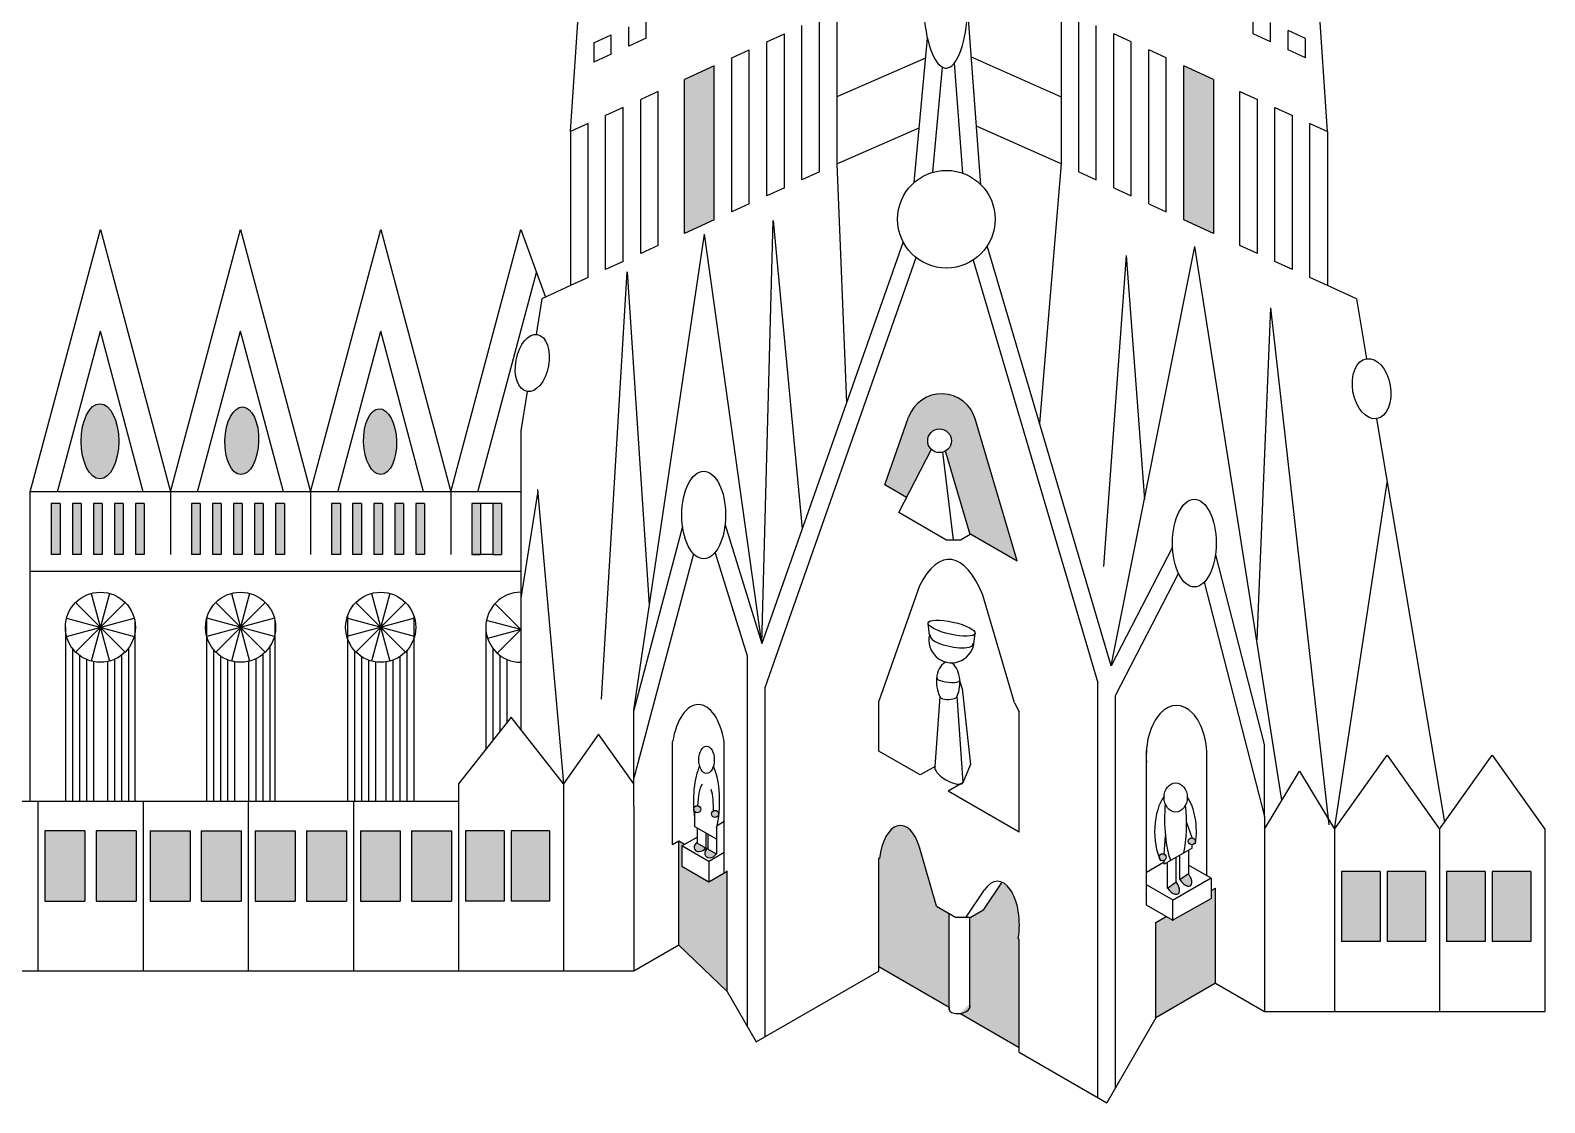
# Model space of a CAD drawing. Extents: x -1 to 7.6, y 0.2 to 12.3.
# Drawn here: x -1.04 to 7.6, y 0.25 to 6.37 of the extents above; entities that cross this region are included whole.
import ezdxf

# ---------------------------------------------------------------- set-up
doc = ezdxf.new("R2010")
doc.units = 0
doc.header["$MEASUREMENT"] = 0
doc.layers.get('0').update_dxf_attribs({"linetype": 'CONTINUOUS'})

# ---------------------------------------------------------------- blocks, each defined once
blk = doc.blocks.new('A$C16412BBF')
blk.add_ellipse((0.0347, 0.0308), major_axis=(-0.0317, -0.0183), ratio=0.788341, start_param=4.804833, end_param=8.478253)

msp = doc.modelspace()

# ---------------------------------------------------------------- hatches: boundary and pattern name
for points in [[(2.86, 6.1661), (2.69, 6.0884), (2.69, 5.2088), (2.86, 5.2865)], [(5.71, 6.0884), (5.54, 6.1661), (5.54, 5.2865), (5.71, 5.2088)], [(4.3499, 4.1507, 0.727788), (3.9694, 4.1604), (3.8345, 3.7764), (3.9582, 3.705), (4.0991, 3.9775, -0.204375), (4.0783, 4.0263, -1), (4.2135, 4.0263, -0.267532), (4.1798, 3.9678), (4.319, 3.4967), (4.5892, 3.3407)], [(-0.732, 1.8011), (-0.96, 1.8011), (-0.96, 1.3994), (-0.732, 1.3994)], [(-0.44, 1.8011), (-0.668, 1.8011), (-0.668, 1.3994), (-0.44, 1.3994)], [(-0.132, 1.8011), (-0.36, 1.8011), (-0.36, 1.3994), (-0.132, 1.3994)], [(0.16, 1.8011), (-0.068, 1.8011), (-0.068, 1.3994), (0.16, 1.3994)], [(2.9333, 1.5701), (2.8291, 1.5099), (2.6742, 1.5994), (2.6742, 1.7148), (2.6897, 1.7238), (2.6584, 1.7433), (2.6584, 1.1492), (2.9333, 0.8846)], [(5.72, 1.4734), (5.6958, 1.4594), (5.6958, 1.4148), (5.4758, 1.2911), (5.44, 1.3118), (5.38, 1.2771), (5.38, 0.7344), (5.72, 0.9307)]]:
    msp.add_hatch(color=256).paths.add_polyline_path(points)
h = msp.add_hatch(color=256)
edge = h.paths.add_edge_path()
edge.add_ellipse((-0.6464, 4.0235), major_axis=(0, -0.2144), ratio=0.5, start_angle=0, end_angle=360)
h = msp.add_hatch(color=256)
edge = h.paths.add_edge_path()
edge.add_ellipse((0.163, 4.0265), major_axis=(-0.0052, -0.1929), ratio=0.5, start_angle=0, end_angle=360)
edge = h.paths.add_edge_path()
edge.add_ellipse((0.9526, 4.0213), major_axis=(0.0052, -0.1877), ratio=0.5, start_angle=0, end_angle=360)
h = msp.add_hatch(color=251)
h.paths.add_polyline_path([(-0.8739, 3.6674), (-0.9239, 3.6674), (-0.9239, 3.377), (-0.8739, 3.377)])
h.paths.add_polyline_path([(-0.7539, 3.6674), (-0.8039, 3.6674), (-0.8039, 3.377), (-0.7539, 3.377)])
h.paths.add_polyline_path([(-0.6339, 3.6674), (-0.6839, 3.6674), (-0.6839, 3.377), (-0.6339, 3.377)])
h.paths.add_polyline_path([(-0.5139, 3.6674), (-0.5639, 3.6674), (-0.5639, 3.377), (-0.5139, 3.377)])
h.paths.add_polyline_path([(-0.3939, 3.6674), (-0.4439, 3.6674), (-0.4439, 3.377), (-0.3939, 3.377)])
h = msp.add_hatch(color=251)
h.paths.add_polyline_path([(-0.0739, 3.6674), (-0.1239, 3.6674), (-0.1239, 3.377), (-0.0739, 3.377)])
h.paths.add_polyline_path([(0.0461, 3.6674), (-0.0039, 3.6674), (-0.0039, 3.377), (0.0461, 3.377)])
h.paths.add_polyline_path([(0.1661, 3.6674), (0.1161, 3.6674), (0.1161, 3.377), (0.1661, 3.377)])
h.paths.add_polyline_path([(0.2861, 3.6674), (0.2361, 3.6674), (0.2361, 3.377), (0.2861, 3.377)])
h.paths.add_polyline_path([(0.4061, 3.6674), (0.3561, 3.6674), (0.3561, 3.377), (0.4061, 3.377)])
h = msp.add_hatch(color=251)
h.paths.add_polyline_path([(0.7261, 3.6674), (0.6761, 3.6674), (0.6761, 3.377), (0.7261, 3.377)])
h.paths.add_polyline_path([(0.8461, 3.6674), (0.7961, 3.6674), (0.7961, 3.377), (0.8461, 3.377)])
h.paths.add_polyline_path([(0.9661, 3.6674), (0.9161, 3.6674), (0.9161, 3.377), (0.9661, 3.377)])
h.paths.add_polyline_path([(1.0861, 3.6674), (1.0361, 3.6674), (1.0361, 3.377), (1.0861, 3.377)])
h.paths.add_polyline_path([(1.2061, 3.6674), (1.1561, 3.6674), (1.1561, 3.377), (1.2061, 3.377)])
h = msp.add_hatch(color=251)
h.paths.add_polyline_path([(1.5261, 3.6674), (1.4761, 3.6674), (1.4761, 3.377), (1.5261, 3.377)])
h.paths.add_polyline_path([(1.6461, 3.6674), (1.5961, 3.6674), (1.5961, 3.377), (1.6461, 3.377)])
h = msp.add_hatch(color=256)
h.paths.add_polyline_path([(2.885, 1.8975, 1), (2.845, 1.8975, 1)])
h.paths.add_polyline_path([(2.7827, 1.9241, 1), (2.7427, 1.9241, 1)])
edge = h.paths.add_edge_path()
edge.add_line((2.7617, 1.7312), (2.7617, 1.7353))
edge.add_ellipse((2.7802, 1.7129), major_axis=(-0.0317, -0.0183), ratio=0.788341, start_angle=277.52325, end_angle=485.35617)
edge.add_line((2.8103, 1.7031), (2.7617, 1.7312))
edge = h.paths.add_edge_path()
edge.add_line((2.823, 1.6958), (2.823, 1.7011))
edge.add_ellipse((2.8403, 1.6779), major_axis=(-0.0317, -0.0183), ratio=0.788341, start_angle=275.29668, end_angle=485.7681)
edge.add_line((2.8705, 1.6684), (2.823, 1.6958))
h = msp.add_hatch(color=256)
edge = h.paths.add_edge_path()
edge.add_ellipse((3.9234, 1.5811), major_axis=(0, 0.25), ratio=0.5, start_angle=300.23924, end_angle=435.69558)
edge.add_line((3.8023, 1.6428), (3.8, 1.6442))
edge.add_line((3.8, 1.6442), (3.8, 1.025))
edge.add_line((3.8, 1.025), (4.201, 0.7935))
edge.add_line((4.201, 0.7935), (4.201, 1.3296))
edge.add_line((4.201, 1.3296), (4.1294, 1.371))
edge.add_line((4.1294, 1.371), (4.0314, 1.707))
h = msp.add_hatch(color=256)
h.paths.add_polyline_path([(0.468, 1.8011), (0.24, 1.8011), (0.24, 1.3994), (0.468, 1.3994)])
h.paths.add_polyline_path([(0.76, 1.8011), (0.532, 1.8011), (0.532, 1.3994), (0.76, 1.3994)])
h = msp.add_hatch(color=256)
h.paths.add_polyline_path([(1.36, 1.8011), (1.132, 1.8011), (1.132, 1.3994), (1.36, 1.3994)])
h.paths.add_polyline_path([(1.068, 1.8011), (0.84, 1.8011), (0.84, 1.3994), (1.068, 1.3994)])
h = msp.add_hatch(color=256)
h.paths.add_polyline_path([(1.66, 1.8), (1.44, 1.8), (1.44, 1.4), (1.66, 1.4)])
h.paths.add_polyline_path([(1.92, 1.8), (1.7, 1.8), (1.7, 1.4), (1.92, 1.4)])
h = msp.add_hatch(color=256)
h.paths.add_polyline_path([(5.5658, 1.7412, 1), (5.6058, 1.7412, 1)])
edge = h.paths.add_edge_path()
edge.add_arc((5.4188, 1.6502), 0.02, 180, 184.20436)
edge.add_ellipse((5.4925, 1.7964), major_axis=(0, 0.2385), ratio=0.5, start_angle=488.26569, end_angle=491.96841)
edge.add_arc((5.4188, 1.6502), 0.02, 221.48638, 360)
edge.add_arc((5.4188, 1.6502), 0.02, 0, 180)
edge = h.paths.add_edge_path()
edge.add_ellipse((5.5415, 1.5398), major_axis=(-0.0366, 0.0525), ratio=0.476357, start_angle=90, end_angle=270)
edge.add_line((5.5665, 1.5572), (5.5165, 1.5223))
edge = h.paths.add_edge_path()
edge.add_ellipse((5.4723, 1.4915), major_axis=(-0.0351, 0.0502), ratio=0.497885, start_angle=90, end_angle=270)
edge.add_line((5.4973, 1.5089), (5.4473, 1.474))
h = msp.add_hatch(color=256)
h.paths.add_polyline_path([(6.66, 1.5691), (6.44, 1.5691), (6.44, 1.1691), (6.66, 1.1691)])
h.paths.add_polyline_path([(6.92, 1.5691), (6.7, 1.5691), (6.7, 1.1691), (6.92, 1.1691)])
h.paths.add_polyline_path([(7.26, 1.5691), (7.04, 1.5691), (7.04, 1.1691), (7.26, 1.1691)])
h.paths.add_polyline_path([(7.52, 1.5691), (7.3, 1.5691), (7.3, 1.1691), (7.52, 1.1691)])
h = msp.add_hatch(color=256)
edge = h.paths.add_edge_path()
edge.add_line((4.6, 1.1823), (4.5953, 1.185))
edge.add_ellipse((4.4766, 1.2629), major_axis=(0, 0.25), ratio=0.5, start_angle=251.83605, end_angle=347.50185)
edge.add_line((4.5036, 1.507), (4.3991, 1.352))
edge.add_line((4.3991, 1.352), (4.324, 1.3086))
edge.add_line((4.324, 1.3086), (4.3187, 1.3086))
edge.add_line((4.3187, 1.3086), (4.3187, 0.8078))
edge.add_ellipse((4.2603, 0.7926), major_axis=(0.06, 0.01), ratio=0.562346, start_angle=340.28357, end_angle=369.0077, ccw=False)
edge.add_ellipse((4.2603, 0.7926), major_axis=(0.06, 0.01), ratio=0.562346, start_angle=266.17777, end_angle=340.28357, ccw=False)
edge.add_line((4.2619, 0.7583), (4.6, 0.5631))
edge.add_line((4.6, 0.5631), (4.6, 1.1823))

# ---------------------------------------------------------------- linework, layer by layer
for p, q in [((2.04, 5.7912), (2.218, 8.5131)), ((6.36, 5.7912), (6.1767, 8.5238)), ((3.56, 7.036), (3.56, 5.6065)), ((4.84, 7.036), (4.84, 5.6065)), ((2.4717, 6.324), (2.4717, 6.4339)), ((3.46, 5.5608), (3.46, 6.4405)), ((4.3819, 5.4873), (4.3074, 6.4822)), ((4.94, 5.5608), (4.94, 6.4405)), ((5.9355, 6.3484), (5.9355, 6.4583)), ((6.0355, 6.3026), (6.0355, 6.4126)), ((2.1717, 6.2967), (2.2717, 6.3425)), ((2.2717, 6.2325), (2.2717, 6.3425)), ((2.3717, 6.2782), (2.3717, 6.3882)), ((2.4717, 6.324), (2.3717, 6.2782)), ((3.16, 6.3033), (3.26, 6.349)), ((3.26, 5.4694), (3.26, 6.349)), ((3.36, 5.5151), (3.36, 6.3948)), ((4.0008, 5.4998), (4.0763, 6.3237)), ((5.04, 5.5151), (5.04, 6.3948)), ((5.14, 5.4694), (5.14, 6.349)), ((5.24, 6.3033), (5.14, 6.349)), ((6.0355, 6.3026), (5.9355, 6.3484)), ((6.1355, 6.2569), (6.1355, 6.3669)), ((6.2355, 6.3212), (6.1355, 6.3669)), ((6.2355, 6.2112), (6.2355, 6.3212)), ((2.1717, 6.2967), (2.1717, 6.1868)), ((2.2717, 6.2325), (2.1717, 6.1868)), ((2.96, 6.2119), (3.06, 6.2576)), ((3.06, 5.3779), (3.06, 6.2576)), ((3.16, 5.4237), (3.16, 6.3033)), ((5.24, 5.4237), (5.24, 6.3033)), ((5.34, 5.3779), (5.34, 6.2576)), ((5.44, 6.2119), (5.34, 6.2576)), ((6.2355, 6.2112), (6.1355, 6.2569)), ((2.86, 6.1661), (2.69, 6.0884)), ((2.86, 5.2865), (2.86, 6.1661)), ((2.96, 5.3322), (2.96, 6.2119)), ((4.0659, 6.2101), (3.56, 5.9886)), ((4.1615, 6.1578), (4.1065, 5.5579)), ((4.2297, 6.1806), (4.2767, 5.5534)), ((4.3273, 6.217), (4.84, 5.9895)), ((5.44, 5.3322), (5.44, 6.2119)), ((5.71, 6.0884), (5.54, 6.1661)), ((5.54, 5.2865), (5.54, 6.1661)), ((2.69, 5.2088), (2.69, 6.0884)), ((5.71, 6.0884), (5.71, 5.2088)), ((2.54, 6.0198), (2.44, 5.9741)), ((2.44, 5.0945), (2.44, 5.9741)), ((2.54, 5.1402), (2.54, 6.0198)), ((5.86, 5.1402), (5.86, 6.0198)), ((5.86, 6.0198), (5.96, 5.9741)), ((5.96, 5.0945), (5.96, 5.9741)), ((2.34, 5.9284), (2.24, 5.8827)), ((2.24, 5.003), (2.24, 5.8827)), ((2.34, 5.0487), (2.34, 5.9284)), ((6.06, 5.0487), (6.06, 5.9284)), ((6.06, 5.9284), (6.16, 5.8827)), ((6.16, 5.003), (6.16, 5.8827)), ((2.14, 5.8369), (2.04, 5.7912)), ((2.14, 4.9573), (2.14, 5.8369)), ((3.56, 5.6065), (4.0294, 5.812)), ((4.84, 5.6065), (4.3569, 5.821)), ((6.26, 4.9573), (6.26, 5.8369)), ((6.26, 5.8369), (6.36, 5.7912)), ((2.04, 5.7912), (2.04, 4.9116)), ((6.36, 5.7912), (6.36, 4.9116)), ((3.46, 5.5608), (3.36, 5.5151)), ((3.56, 5.6065), (3.615, 4.2439)), ((4.84, 5.6065), (4.7168, 4.1267)), ((4.94, 5.5608), (5.04, 5.5151)), ((3.26, 5.4694), (3.16, 5.4237)), ((5.14, 5.4694), (5.24, 5.4237)), ((3.06, 5.3779), (2.96, 5.3322)), ((5.34, 5.3779), (5.44, 5.3322)), ((2.86, 5.2865), (2.69, 5.2088)), ((3.1323, 2.8698), (3.196, 5.2834)), ((3.196, 5.2834), (3.3619, 3.5235)), ((5.71, 5.2088), (5.54, 5.2865)), ((2.4, 2.489), (2.8037, 5.2052)), ((3.1323, 2.8698), (2.8037, 5.2052)), ((2.54, 5.1402), (2.44, 5.0945)), ((3.9374, 5.1614), (3.1323, 2.8698)), ((5.1255, 2.743), (4.4182, 5.1378)), ((5.1255, 2.743), (5.6031, 5.134)), ((6.1, 1.9757), (5.6031, 5.134)), ((5.96, 5.0945), (5.86, 5.1402)), ((2.34, 5.0487), (2.24, 5.003)), ((2.44, 5.0945), (2.44, 5.0945)), ((3.15, 2.6186), (4.0118, 5.0714)), ((4.3377, 5.0571), (5.05, 2.6456)), ((5.2103, 5.0827), (5.0816, 3.308)), ((5.2103, 5.0827), (5.3148, 3.6906)), ((6.16, 5.003), (6.06, 5.0487)), ((2.14, 4.9573), (2.04, 4.9116)), ((2.2166, 2.5512), (2.362, 4.9904)), ((2.362, 4.9904), (2.4892, 3.0891)), ((6.36, 4.9116), (6.26, 4.9573)), ((2.04, 4.9116), (1.8762, 4.8367)), ((6.5248, 4.8362), (6.36, 4.9116)), ((1.8762, 4.8367), (1.8438, 4.6334)), ((6.0347, 4.7838), (5.9561, 2.8905)), ((6.0347, 4.7838), (6.3676, 1.8353)), ((6.5248, 4.8362), (6.5824, 4.4942)), ((1.7919, 4.3075), (1.7561, 4.0824)), ((3.8336, 3.7739), (3.9694, 4.1604)), ((4.5892, 3.3407), (4.3499, 4.1507)), ((6.64, 4.1523), (7.0278, 1.8495)), ((1.7561, 4.0824), (1.7561, 2.3788)), ((3.9126, 3.617), (4.0991, 3.9775)), ((4.1623, 3.9607), (4.2227, 3.4612)), ((4.3206, 3.491), (4.1798, 3.9678)), ((1.8531, 3.7379), (1.7561, 3.1286)), ((2.0008, 2.07), (1.8522, 3.7479)), ((3.8345, 3.7764), (3.9582, 3.705)), ((6.4, 1.8105), (6.7013, 3.7885)), ((2.9219, 3.5471), (3.1323, 2.8698)), ((4.1824, 3.4612), (3.9126, 3.617)), ((2.6793, 3.5376), (2.4, 2.489)), ((4.1824, 3.4612), (4.269, 3.4612)), ((4.3206, 3.491), (4.269, 3.4612)), ((4.319, 3.4967), (4.5892, 3.3407)), ((2.7412, 3.3817), (2.4, 2.1005)), ((3.05, 2.7975), (2.866, 3.39)), ((5.4755, 3.4192), (5.1255, 2.743)), ((5.7204, 3.3751), (6, 2.285)), ((5.15, 2.5729), (5.5101, 3.2685)), ((5.657, 3.2197), (6, 1.8825)), ((4.0311, 3.198), (3.8, 2.5403)), ((4.5745, 2.5313), (4.3934, 3.1444)), ((4.0883, 2.9188), (4.0805, 2.9836)), ((4.0883, 2.9188), (4.0941, 2.9176)), ((4.3366, 2.8662), (4.3417, 2.8651)), ((4.3417, 2.8651), (4.349, 2.9279)), ((3.05, 0.6825), (3.05, 2.7975)), ((3.15, 0.6247), (3.15, 2.6186)), ((4.2755, 2.6121), (4.2617, 2.6593)), ((4.2755, 2.6121), (4.3224, 2.1763)), ((5.05, 0.2783), (5.05, 2.6456)), ((3.8, 2.2554), (3.8, 2.5403)), ((4.12, 2.1679), (4.1489, 2.5656)), ((4.28, 2.0755), (4.2457, 2.5687)), ((4.5745, 2.5313), (4.6, 2.4802)), ((5.15, 0.336), (5.15, 2.5729)), ((1.7, 2.45), (1.4, 2.0689)), ((2, 2.0689), (1.7, 2.45)), ((2.4, 2.1345), (2.4, 2.489)), ((4.6, 1.7935), (4.6, 2.4802)), ((2.2, 2.3525), (2, 2.0689)), ((2.4, 2.0689), (2.2, 2.3525)), ((2.4, 1.9402), (2.4, 2.3288)), ((2.6224, 1.7225), (2.6224, 2.3085)), ((2.9168, 1.5628), (2.9168, 2.3085)), ((4.0357, 2.1193), (3.8, 2.2554)), ((5.3266, 1.3772), (5.3266, 2.2597)), ((5.6709, 1.5447), (5.6709, 2.2578)), ((6, 1.8825), (6, 2.285)), ((4.12, 2.1679), (4.0357, 2.1193)), ((4.28, 2.0755), (4.3224, 2.1763)), ((6.4, 1.8105), (6.7, 2.2316)), ((6.7, 2.2316), (7, 1.8105)), ((7, 1.8105), (7.3, 2.2316)), ((7.3, 2.2316), (7.6, 1.8105)), ((4.28, 2.0755), (4.1957, 2.0269)), ((6, 1.8105), (6.2, 2.141)), ((6.2, 2.141), (6.4, 1.8105)), ((1.4, 2.0689), (1.4, 1)), ((2, 2.0689), (2, 1)), ((4.6, 1.7935), (4.1957, 2.0269)), ((2.4, 1.9402), (2.4, 1)), ((2.7475, 1.9111), (2.7475, 1.8254)), ((2.873, 1.753), (2.7475, 1.8254)), ((2.7617, 1.8172), (2.7617, 1.7312)), ((2.873, 1.8174), (2.873, 1.6669)), ((2.8765, 1.8317), (2.9168, 1.8549)), ((5.5882, 1.761), (5.5552, 1.8517)), ((6, 1.8825), (6, 0.7691)), ((-0.96, 1.8011), (-0.96, 1.3994)), ((-0.732, 1.8011), (-0.96, 1.8011)), ((-0.732, 1.8011), (-0.732, 1.3994)), ((-0.668, 1.8011), (-0.668, 1.3994)), ((-0.44, 1.8011), (-0.668, 1.8011)), ((-0.44, 1.8011), (-0.44, 1.3994)), ((-0.36, 1.8011), (-0.36, 1.3994)), ((-0.36, 1.8011), (-0.132, 1.8011)), ((-0.132, 1.8011), (-0.132, 1.3994)), ((-0.068, 1.8011), (-0.068, 1.3994)), ((-0.068, 1.8011), (0.16, 1.8011)), ((0.16, 1.8011), (0.16, 1.3994)), ((0.24, 1.8011), (0.24, 1.3994)), ((0.24, 1.8011), (0.468, 1.8011)), ((0.468, 1.8011), (0.468, 1.3994)), ((0.532, 1.8011), (0.532, 1.3994)), ((0.532, 1.8011), (0.76, 1.8011)), ((0.76, 1.8011), (0.76, 1.3994)), ((0.84, 1.8011), (0.84, 1.3994)), ((0.84, 1.8011), (1.068, 1.8011)), ((1.068, 1.8011), (1.068, 1.3994)), ((1.132, 1.8011), (1.132, 1.3994)), ((1.132, 1.8011), (1.36, 1.8011)), ((1.36, 1.8011), (1.36, 1.3994)), ((1.44, 1.8), (1.44, 1.4)), ((1.66, 1.8), (1.44, 1.8)), ((1.66, 1.8), (1.66, 1.4)), ((1.92, 1.8), (1.7, 1.8)), ((1.7, 1.8), (1.7, 1.4)), ((1.92, 1.8), (1.92, 1.4)), ((2.6224, 1.7225), (2.6584, 1.7433)), ((2.6584, 1.1492), (2.6584, 1.7433)), ((2.6584, 1.7433), (2.6897, 1.7238)), ((2.6742, 1.7148), (2.7617, 1.7654)), ((2.8117, 1.7023), (2.7617, 1.7312)), ((2.8117, 1.7883), (2.8117, 1.7023)), ((2.823, 1.7818), (2.823, 1.6958)), ((5.4283, 1.6678), (5.4347, 1.7749)), ((6.4, 1.8105), (6.4, 0.7691)), ((7, 1.8105), (7, 0.7691)), ((7.6, 1.8105), (7.6, 0.7691)), ((2.8291, 1.6254), (2.6742, 1.7148)), ((2.6742, 1.7148), (2.6742, 1.5994)), ((2.873, 1.6669), (2.823, 1.6958)), ((2.8272, 1.6265), (2.9168, 1.6782)), ((3.8, 1), (3.8, 1.6442)), ((3.8023, 1.6428), (3.8, 1.6442)), ((4.1294, 1.371), (4.0314, 1.707)), ((5.5882, 1.7021), (5.4283, 1.6098)), ((5.4973, 1.5089), (5.4973, 1.6496)), ((5.5165, 1.5223), (5.5165, 1.6607)), ((5.5665, 1.6895), (5.5665, 1.5572)), ((5.5882, 1.7021), (5.5882, 1.7213)), ((2.6742, 1.5994), (2.8291, 1.5099)), ((2.8291, 1.6254), (2.8291, 1.5099)), ((2.8291, 1.5099), (2.9333, 1.5701)), ((2.9333, 0.8846), (2.9333, 1.5723)), ((5.4283, 1.6214), (5.3266, 1.5627)), ((5.4283, 1.6098), (5.4283, 1.6326)), ((5.4473, 1.474), (5.4473, 1.6207)), ((5.5165, 1.5223), (5.5665, 1.5572)), ((5.6958, 1.5303), (5.5665, 1.605)), ((6.44, 1.5691), (6.44, 1.1691)), ((6.66, 1.5691), (6.44, 1.5691)), ((6.66, 1.5691), (6.66, 1.1691)), ((6.7, 1.5691), (6.7, 1.1691)), ((6.92, 1.5691), (6.7, 1.5691)), ((6.92, 1.5691), (6.92, 1.1691)), ((7.04, 1.5691), (7.04, 1.1691)), ((7.26, 1.5691), (7.04, 1.5691)), ((7.26, 1.5691), (7.26, 1.1691)), ((7.52, 1.5691), (7.3, 1.5691)), ((7.3, 1.5691), (7.3, 1.1691)), ((7.52, 1.5691), (7.52, 1.1691)), ((4.3991, 1.352), (4.5036, 1.507)), ((5.4786, 1.4049), (5.3266, 1.4927)), ((5.4473, 1.474), (5.4973, 1.5089)), ((5.6958, 1.5303), (5.4758, 1.4033)), ((5.6958, 1.5303), (5.6958, 1.4148)), ((5.6958, 1.4594), (5.72, 1.4734)), ((5.72, 0.9307), (5.72, 1.4734)), ((-0.96, 1.3994), (-0.732, 1.3994)), ((-0.668, 1.3994), (-0.44, 1.3994)), ((-0.36, 1.3994), (-0.132, 1.3994)), ((-0.068, 1.3994), (0.16, 1.3994)), ((0.24, 1.3994), (0.468, 1.3994)), ((0.532, 1.3994), (0.76, 1.3994)), ((0.84, 1.3994), (1.068, 1.3994)), ((1.132, 1.3994), (1.36, 1.3994)), ((1.66, 1.4), (1.44, 1.4)), ((1.92, 1.4), (1.7, 1.4)), ((4.2976, 1.3086), (4.4021, 1.4637)), ((5.4758, 1.2911), (5.6958, 1.4148)), ((5.4758, 1.4033), (5.4758, 1.2878)), ((4.1294, 1.371), (4.2374, 1.3086)), ((4.201, 0.7799), (4.201, 1.3296)), ((4.2374, 1.3086), (4.324, 1.3086)), ((4.3187, 0.7906), (4.3187, 1.3055)), ((4.324, 1.3086), (4.3991, 1.352)), ((5.4758, 1.2911), (5.3266, 1.3772)), ((5.38, 1.2771), (5.44, 1.3118)), ((5.38, 0.7344), (5.38, 1.2771)), ((2.6584, 1.1492), (2.4, 1)), ((4.5953, 1.185), (4.6, 1.1823)), ((4.6, 0.5381), (4.6, 1.1823)), ((6.66, 1.1691), (6.44, 1.1691)), ((6.92, 1.1691), (6.7, 1.1691)), ((7.26, 1.1691), (7.04, 1.1691)), ((7.52, 1.1691), (7.3, 1.1691)), ((3.1, 0.5959), (3.8, 1)), ((2.9333, 0.8846), (3.1, 0.5959)), ((5.72, 0.9307), (6, 0.7691)), ((5.38, 0.7344), (5.1, 0.2494)), ((6, 0.7691), (7.6, 0.7691)), ((4.6, 0.5381), (5.1, 0.2494))]:
    msp.add_line(p, q)
at = {"color": 251}
for p, q in [((-1.0439, 3.7356), (-0.6439, 5.2319)), ((-0.6439, 5.2319), (-0.2439, 3.7356)), ((-0.2439, 3.7356), (0.1561, 5.2319)), ((0.1561, 5.2319), (0.5561, 3.7356)), ((0.5561, 3.7356), (0.9561, 5.2319)), ((0.9561, 5.2319), (1.3561, 3.7356)), ((1.3561, 3.7356), (1.7561, 5.2319)), ((1.7561, 5.2319), (1.8968, 4.8461)), ((1.7561, 3.7356), (-1.0439, 3.7356)), ((-1.0439, 1.9673), (-1.0439, 3.7356)), ((-0.2439, 3.7356), (-0.2439, 3.377)), ((0.5561, 3.7356), (0.5561, 3.377)), ((1.3561, 3.7356), (1.3561, 3.377)), ((-0.8739, 3.6674), (-0.9239, 3.6674)), ((-0.8739, 3.6674), (-0.8739, 3.377)), ((-0.7539, 3.6674), (-0.8039, 3.6674)), ((-0.7539, 3.6674), (-0.7539, 3.377)), ((-0.6339, 3.6674), (-0.6839, 3.6674)), ((-0.6339, 3.6674), (-0.6339, 3.377)), ((-0.5139, 3.6674), (-0.5639, 3.6674)), ((-0.5139, 3.6674), (-0.5139, 3.377)), ((-0.3939, 3.6674), (-0.4439, 3.6674)), ((-0.3939, 3.6674), (-0.3939, 3.377)), ((-0.0739, 3.6674), (-0.1239, 3.6674)), ((-0.0739, 3.6674), (-0.0739, 3.377)), ((0.0461, 3.6674), (-0.0039, 3.6674)), ((0.0461, 3.6674), (0.0461, 3.377)), ((0.1661, 3.6674), (0.1161, 3.6674)), ((0.1661, 3.6674), (0.1661, 3.377)), ((0.2861, 3.6674), (0.2361, 3.6674)), ((0.2861, 3.6674), (0.2861, 3.377)), ((0.4061, 3.6674), (0.3561, 3.6674)), ((0.4061, 3.6674), (0.4061, 3.377)), ((0.7261, 3.6674), (0.6761, 3.6674)), ((0.7261, 3.6674), (0.7261, 3.377)), ((0.8461, 3.6674), (0.7961, 3.6674)), ((0.8461, 3.6674), (0.8461, 3.377)), ((0.9661, 3.6674), (0.9161, 3.6674)), ((0.9661, 3.6674), (0.9661, 3.377)), ((1.0861, 3.6674), (1.0361, 3.6674)), ((1.0861, 3.6674), (1.0861, 3.377)), ((1.2061, 3.6674), (1.1561, 3.6674)), ((1.2061, 3.6674), (1.2061, 3.377)), ((1.5261, 3.6674), (1.4761, 3.6674)), ((1.5261, 3.6674), (1.5261, 3.377)), ((1.6461, 3.6674), (1.5961, 3.6674)), ((1.6461, 3.6674), (1.6461, 3.377)), ((-0.8739, 3.377), (-0.9239, 3.377)), ((-0.7539, 3.377), (-0.8039, 3.377)), ((-0.6339, 3.377), (-0.6839, 3.377)), ((-0.5139, 3.377), (-0.5639, 3.377)), ((-0.3939, 3.377), (-0.4439, 3.377)), ((-0.0739, 3.377), (-0.1239, 3.377)), ((0.0461, 3.377), (-0.0039, 3.377)), ((0.1661, 3.377), (0.1161, 3.377)), ((0.2861, 3.377), (0.2361, 3.377)), ((0.4061, 3.377), (0.3561, 3.377)), ((0.7261, 3.377), (0.6761, 3.377)), ((0.8461, 3.377), (0.7961, 3.377)), ((0.9661, 3.377), (0.9161, 3.377)), ((1.0861, 3.377), (1.0361, 3.377)), ((1.2061, 3.377), (1.1561, 3.377)), ((1.4761, 3.377), (1.5261, 3.377)), ((1.5961, 3.377), (1.6461, 3.377)), ((-0.4, 1.9673), (-0.4, 1)), ((0.2, 1.9673), (0.2, 1)), ((0.8, 1.9673), (0.8, 1))]:
    msp.add_line(p, q, dxfattribs=at)
at = {"color": 250}
for p, q in [((1.5113, 3.7356), (1.8457, 4.9863)), ((-0.8887, 3.7356), (-0.6439, 4.651)), ((-0.3992, 3.7356), (-0.6439, 4.651)), ((-0.0887, 3.7356), (0.1561, 4.651)), ((0.4008, 3.7356), (0.1561, 4.651)), ((0.7113, 3.7356), (0.9561, 4.651)), ((1.2008, 3.7356), (0.9561, 4.651)), ((-0.9239, 3.6674), (-0.9239, 3.377)), ((-0.8739, 3.6674), (-0.9239, 3.6674)), ((-0.8039, 3.6674), (-0.8039, 3.377)), ((-0.6839, 3.6674), (-0.6839, 3.377)), ((-0.6339, 3.6674), (-0.6839, 3.6674)), ((-0.5639, 3.6674), (-0.5639, 3.377)), ((-0.4439, 3.6674), (-0.4439, 3.377)), ((-0.3939, 3.6674), (-0.4439, 3.6674)), ((-0.1239, 3.6674), (-0.1239, 3.377)), ((-0.0739, 3.6674), (-0.1239, 3.6674)), ((-0.0039, 3.6674), (-0.0039, 3.377)), ((0.1161, 3.6674), (0.1161, 3.377)), ((0.1661, 3.6674), (0.1161, 3.6674)), ((0.2361, 3.6674), (0.2361, 3.377)), ((0.3561, 3.6674), (0.3561, 3.377)), ((0.4061, 3.6674), (0.3561, 3.6674)), ((0.6761, 3.6674), (0.6761, 3.377)), ((0.7261, 3.6674), (0.6761, 3.6674)), ((0.7961, 3.6674), (0.7961, 3.377)), ((0.9161, 3.6674), (0.9161, 3.377)), ((0.9661, 3.6674), (0.9161, 3.6674)), ((1.0361, 3.6674), (1.0361, 3.377)), ((1.1561, 3.6674), (1.1561, 3.377)), ((1.2061, 3.6674), (1.1561, 3.6674)), ((1.5961, 3.6674), (1.4761, 3.6674)), ((1.4761, 3.6674), (1.4761, 3.377)), ((1.5961, 3.6674), (1.5961, 3.377)), ((-0.8739, 3.377), (-0.9239, 3.377)), ((-0.6339, 3.377), (-0.6839, 3.377)), ((-0.3939, 3.377), (-0.4439, 3.377)), ((-0.0739, 3.377), (-0.1239, 3.377)), ((0.1661, 3.377), (0.1161, 3.377)), ((0.4061, 3.377), (0.3561, 3.377)), ((0.7261, 3.377), (0.6761, 3.377)), ((0.9661, 3.377), (0.9161, 3.377)), ((1.2061, 3.377), (1.1561, 3.377)), ((1.5961, 3.377), (1.4761, 3.377)), ((1.7561, 3.2802), (-1.0439, 3.2802)), ((-0.5922, 3.1553), (-0.6957, 2.7689)), ((-0.6957, 3.1553), (-0.5922, 2.7689)), ((0.2078, 3.1553), (0.1043, 2.7689)), ((0.1043, 3.1553), (0.2078, 2.7689)), ((1.0078, 3.1553), (0.9043, 2.7689)), ((0.9043, 3.1553), (1.0078, 2.7689)), ((-0.7854, 2.8207), (-0.5025, 3.1035)), ((-0.7854, 3.1035), (-0.5025, 2.8207)), ((0.2975, 3.1035), (0.0146, 2.8207)), ((0.2975, 2.8207), (0.0146, 3.1035)), ((0.768, 1.9673), (0.768, 3.0302)), ((1.0975, 3.1035), (0.8146, 2.8207)), ((1.0975, 2.8207), (0.8146, 3.1035)), ((1.7561, 2.949), (1.6083, 3.0968)), ((-0.8439, 2.9636), (-0.8439, 1.9673)), ((-0.8371, 2.9103), (-0.4508, 3.0139)), ((-0.8371, 3.0139), (-0.4508, 2.9103)), ((-0.448, 3.0023), (-0.448, 1.9673)), ((-0.0375, 3.0123), (-0.0375, 1.9673)), ((0.3492, 3.0139), (-0.0371, 2.9103)), ((0.3492, 2.9103), (-0.0371, 3.0139)), ((0.3522, 3.001), (0.3522, 1.9673)), ((1.1492, 2.9103), (0.7629, 3.0139)), ((1.1492, 3.0139), (0.7629, 2.9103)), ((1.1471, 1.9673), (1.1471, 3.0213)), ((1.5561, 2.9621), (1.5561, 2.2672)), ((1.7561, 2.9489), (1.56, 3.0014)), ((1.7561, 2.9489), (1.5666, 2.8982)), ((1.7561, 2.949), (1.6213, 2.8143)), ((-0.8039, 2.8421), (-0.8039, 1.9673)), ((-0.7639, 2.8021), (-0.7639, 1.9673)), ((-0.7239, 2.7788), (-0.7239, 1.9673)), ((-0.6839, 2.7661), (-0.6839, 1.9673)), ((-0.6039, 2.7661), (-0.6039, 1.9673)), ((-0.5639, 2.7788), (-0.5639, 1.9673)), ((-0.5239, 2.8021), (-0.5239, 1.9673)), ((-0.4839, 2.8421), (-0.4839, 1.9673)), ((0.0025, 2.834), (0.0025, 1.9673)), ((0.0425, 2.7975), (0.0425, 1.9673)), ((0.0825, 2.7761), (0.0825, 1.9673)), ((0.2025, 2.7676), (0.2025, 1.9673)), ((0.2425, 2.7817), (0.2425, 1.9673)), ((0.2825, 2.8071), (0.2825, 1.9673)), ((0.3225, 2.8512), (0.3225, 1.9673)), ((0.808, 1.9673), (0.808, 2.8276)), ((0.848, 1.9673), (0.848, 2.7938)), ((0.888, 1.9673), (0.888, 2.774)), ((1.0271, 1.9673), (1.0271, 2.7751)), ((1.0671, 1.9673), (1.0671, 2.7958)), ((1.1071, 1.9673), (1.1071, 2.831)), ((1.5961, 2.8421), (1.5961, 2.318)), ((1.6361, 2.8021), (1.6361, 2.3688)), ((1.6761, 2.7788), (1.6761, 2.4196)), ((0.1225, 2.7649), (0.1225, 1.9673)), ((0.928, 1.9673), (0.928, 2.7641)), ((0.9871, 1.9673), (0.9871, 2.7645)), ((-1, 1.9673), (-1, 1))]:
    msp.add_line(p, q, dxfattribs=at)
at = {"color": 2}
for p, q in [((2.9333, 0.8846), (2.6584, 1.1492)), ((4.201, 0.7935), (3.8, 1.025)), ((5.72, 0.9307), (5.38, 0.7344)), ((4.6, 0.5631), (4.2619, 0.7583))]:
    msp.add_line(p, q, dxfattribs=at)
at = {"color": 251}
msp.add_ray((1.4, 1.9673), (-1, 0), dxfattribs=at)
msp.add_ray((2.4, 1), (-1, 0))
for centre, radius in [((4.1847, 5.2902), 0.2788), ((4.1459, 4.0263), 0.0676), ((2.7627, 1.9241), 0.02), ((2.865, 1.8975), 0.02), ((5.5858, 1.7412), 0.02), ((5.4188, 1.6502), 0.02)]:
    msp.add_circle(centre, radius)
at = {"color": 250}
for centre in [(-0.6439, 2.9621), (0.1561, 2.9621), (0.9561, 2.9621)]:
    msp.add_circle(centre, 0.2, dxfattribs=at)
for centre, radius, start, end in [((4.1581, 4.0941), 0.2, 16.45504, 160.64169), ((4.2144, 2.889), 0.1295, 166.71694, 349.37142)]:
    msp.add_arc(centre, radius, start, end)
msp.add_arc((1.7561, 2.9621), 0.2, 90, 270, dxfattribs=at)
for centre, major_axis, ratio, start_param, end_param in [((4.1802, 6.559), (-0.0028, 0.4066), 0.317541, 0.580218, 5.612081), ((4.2, 2.5605), (0.0004, 0.7888), 0.364159, 5.545919, 6.913121), ((4.2144, 2.889), (-0.122, 0.0243), 0.300177, 6.221125, 9.527961), ((4.1953, 2.6479), (0.0026, -0.1168), 0.57267, 3.283525, 5.480603), ((4.1953, 2.6479), (0.0026, -0.1168), 0.57267, 7.096966, 9.11277), ((4.1956, 2.6661), (-0.0661, 0.0068), 0.266821, 0, 3.237741), ((2.7696, 2.2142), (0, 0.3068), 0.504157, 5.024876, 7.541495), ((4.1973, 2.5672), (-0.0484, -0.0015), 0.340255, 0, 3.141593), ((5.4987, 2.2253), (0, -0.2908), 0.595792, 1.458729, 4.831016), ((2.8158, 1.9697), (0, -0.2357), 0.317647, 3.697009, 5.135356), ((2.8158, 1.9697), (0, -0.2357), 0.317647, 7.151363, 8.869362), ((4.2, 2.1217), (-0.08, 0.0462), 0.374886, 0, 3.141593), ((2.8102, 1.9356), (0, -0.1464), 0.309309, 3.60201, 4.654719), ((2.8102, 1.9356), (0, -0.1464), 0.309309, 1.429055, 2.327742), ((5.4925, 1.7964), (0, 0.2385), 0.5, 6.860732, 8.629532), ((5.4925, 1.7964), (0, 0.2385), 0.5, 4.415818, 5.680981), ((5.4928, 1.8537), (0.0048, -0.2585), 0.241167, 4.30327, 5.74641), ((5.4928, 1.8537), (0.0048, -0.2585), 0.241167, 7.08513, 8.214564), ((3.9234, 1.5811), (0, 0.25), 0.5, 5.240163, 7.604322), ((2.8403, 1.6779), (-0.0317, -0.0183), 0.788341, 4.804833, 8.478253), ((5.5415, 1.5398), (-0.0366, 0.0525), 0.476357, 1.570796, 4.712389), ((4.4766, 1.2629), (0, 0.25), 0.5, 4.395368, 6.921528), ((5.4723, 1.4915), (-0.0351, 0.0502), 0.497885, 1.570796, 4.712389), ((4.2603, 0.7926), (0.06, 0.01), 0.562346, 2.873574, 6.440399)]:
    msp.add_ellipse(centre, major_axis=major_axis, ratio=ratio, start_param=start_param, end_param=end_param)
for centre, major_axis, ratio in [((1.8212, 4.4701), (-0.0297, -0.1625), 0.568254), ((6.612, 4.3234), (0.0291, -0.1709), 0.62221), ((2.8, 3.6024), (0, 0.25), 0.5), ((5.6, 3.4421), (0, 0.25), 0.5), ((4.2147, 2.9569), (-0.1341, 0.03), 0.259542), ((2.8158, 2.2055), (0, -0.0777), 0.571429), ((5.4936, 1.9911), (0, -0.0833), 0.797198)]:
    msp.add_ellipse(centre, major_axis=major_axis, ratio=ratio)
for centre, major_axis in [((-0.6464, 4.0235), (0, -0.2144)), ((0.163, 4.0265), (-0.0052, -0.1929)), ((0.9526, 4.0213), (0.0052, -0.1877))]:
    msp.add_ellipse(centre, major_axis=major_axis, ratio=0.5, dxfattribs=at)

# ---------------------------------------------------------------- block references
msp.add_blockref('A$C16412BBF', (2.7455, 1.6821))

doc.saveas('drawing.dxf')
